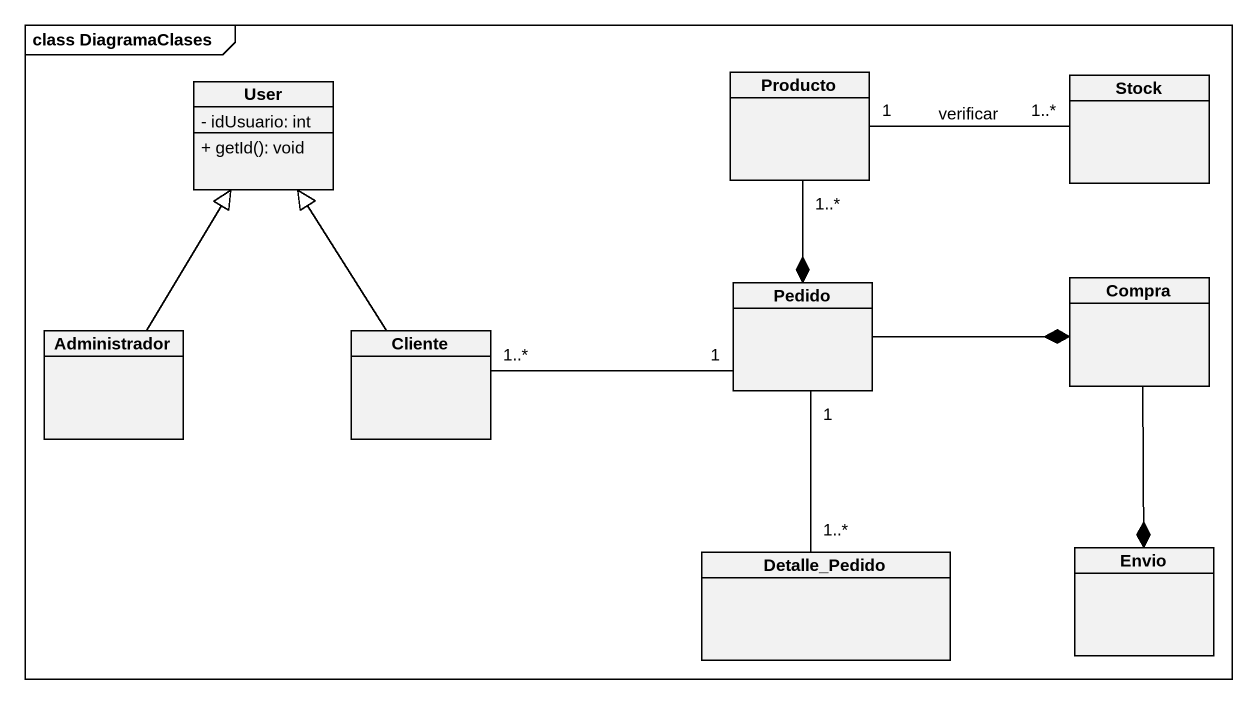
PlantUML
@startuml
mainframe class DiagramaClases
hide circle
hide empty members
skinparam classAttributeIconSize 0
class Producto
class Stock
class User {
  - idUsuario: int
  + getId(): void
}
class Pedido
class Compra
class Administrador
class Cliente
class Detalle_Pedido
class Envio
Producto "1" -right- "1..*" Stock : verificar
Producto "1..*" --* Pedido
Pedido -right-* Compra
Pedido "1" -- "1..*" Detalle_Pedido
Compra --* Envio
Administrador -up-|> User
Cliente -up-|> User
Cliente "1..*" -right- "1" Pedido
@enduml
